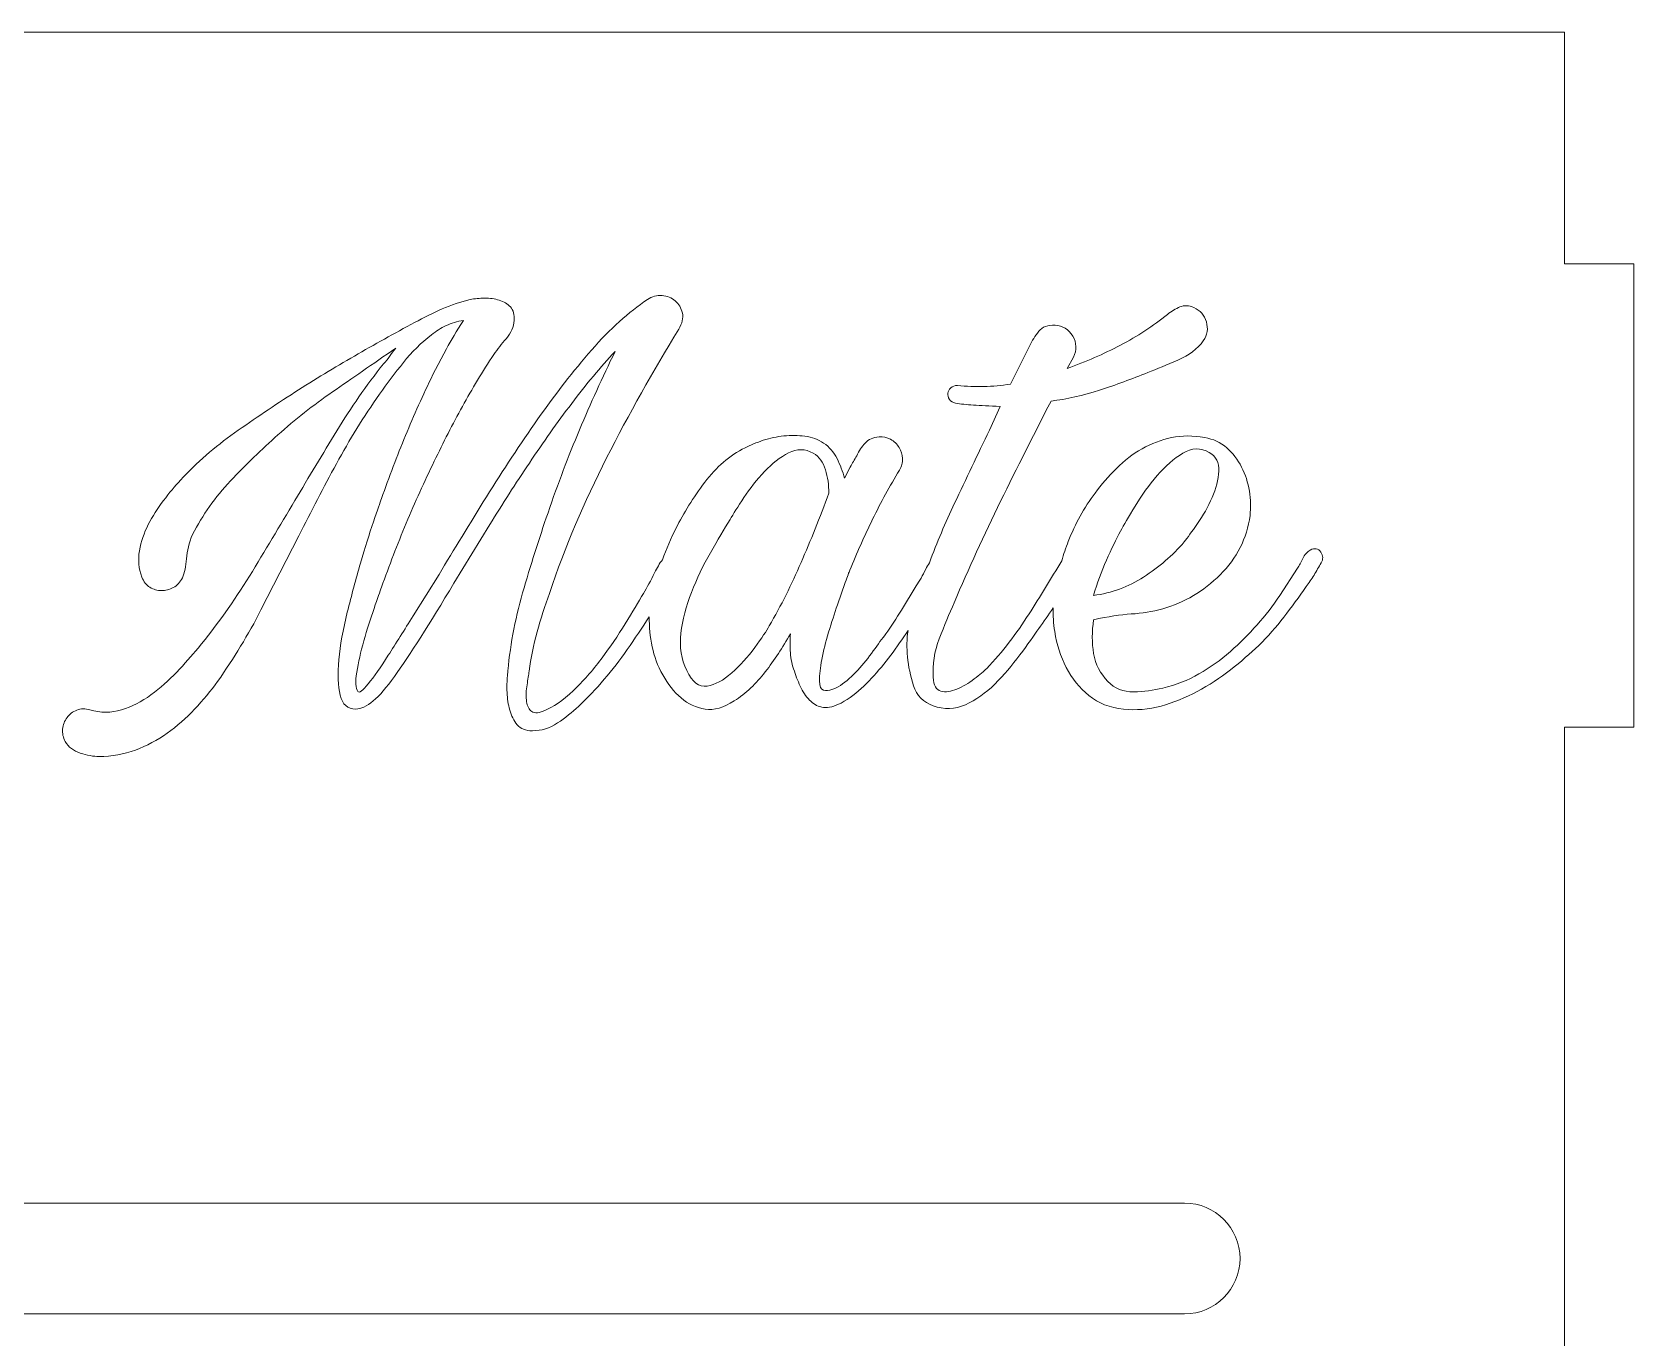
# Model space of a CAD drawing. Header units: millimetres. Extents: x -579 to 247, y -187 to 254.
# Drawn here: x 173.1 to 242.2, y 104.3 to 160.6 of the extents above; entities that cross this region are included whole.
import ezdxf

# ---------------------------------------------------------------- set-up
doc = ezdxf.new("R2010")
doc.units = ezdxf.units.MM
doc.header["$MEASUREMENT"] = 0
doc.layers.add('Camada 1', color=7, linetype='Continuous')

msp = doc.modelspace()

# ---------------------------------------------------------------- linework, layer by layer
at = {"layer": 'Camada 1', "color": 250, "lineweight": 20}
for points, knots in [([(239.2236, 160.6127), (239.2236, 160.6127), (115.2236, 160.6127), (115.2236, 160.6127), (115.2236, 160.6127), (115.2236, 160.6127), (115.2236, 150.6127), (115.2236, 150.6127), (115.2236, 150.6127), (115.2236, 150.6127), (112.2236, 150.6127), (112.2236, 150.6127), (112.2236, 150.6127), (112.2236, 150.6127), (112.2236, 130.6127), (112.2236, 130.6127), (112.2236, 130.6127), (112.2236, 130.6127), (115.2236, 130.6127), (115.2236, 130.6127), (115.2236, 130.6127), (115.2236, 130.6127), (115.2236, 87.2794), (115.2236, 87.2794), (115.2236, 87.2794), (115.2236, 87.2794), (112.2236, 87.2794), (112.2236, 87.2794), (112.2236, 87.2794), (112.2236, 87.2794), (112.2236, 67.2794), (112.2236, 67.2794), (112.2236, 67.2794), (112.2236, 67.2794), (115.2236, 67.2794), (115.2236, 67.2794), (115.2236, 67.2794), (115.2236, 67.2794), (115.2236, 23.946), (115.2236, 23.946), (115.2236, 23.946), (115.2236, 23.946), (112.2236, 23.946), (112.2236, 23.946), (112.2236, 23.946), (112.2236, 23.946), (112.2236, 3.946), (112.2236, 3.946), (112.2236, 3.946), (112.2236, 3.946), (115.2236, 3.946), (115.2236, 3.946), (115.2236, 3.946), (115.2236, 3.946), (115.2236, -39.3873), (115.2236, -39.3873), (115.2236, -39.3873), (115.2236, -39.3873), (112.2236, -39.3873), (112.2236, -39.3873), (112.2236, -39.3873), (112.2236, -39.3873), (112.2236, -59.3873), (112.2236, -59.3873), (112.2236, -59.3873), (112.2236, -59.3873), (115.2236, -59.3873), (115.2236, -59.3873), (115.2236, -59.3873), (115.2236, -59.3873), (115.2236, -69.3873), (115.2236, -69.3873), (115.2236, -69.3873), (115.2236, -69.3873), (239.2236, -69.3873), (239.2236, -69.3873), (239.2236, -69.3873), (239.2236, -69.3873), (239.2236, -59.3873), (239.2236, -59.3873), (239.2236, -59.3873), (239.2236, -59.3873), (242.2236, -59.3873), (242.2236, -59.3873), (242.2236, -59.3873), (242.2236, -59.3873), (242.2236, -39.3873), (242.2236, -39.3873), (242.2236, -39.3873), (242.2236, -39.3873), (239.2236, -39.3873), (239.2236, -39.3873), (239.2236, -39.3873), (239.2236, -39.3873), (239.2236, 3.946), (239.2236, 3.946), (239.2236, 3.946), (239.2236, 3.946), (242.2236, 3.946), (242.2236, 3.946), (242.2236, 3.946), (242.2236, 3.946), (242.2236, 23.946), (242.2236, 23.946), (242.2236, 23.946), (242.2236, 23.946), (239.2236, 23.946), (239.2236, 23.946), (239.2236, 23.946), (239.2236, 23.946), (239.2236, 67.2794), (239.2236, 67.2794), (239.2236, 67.2794), (239.2236, 67.2794), (242.2236, 67.2794), (242.2236, 67.2794), (242.2236, 67.2794), (242.2236, 67.2794), (242.2236, 87.2794), (242.2236, 87.2794), (242.2236, 87.2794), (242.2236, 87.2794), (239.2236, 87.2794), (239.2236, 87.2794), (239.2236, 87.2794), (239.2236, 87.2794), (239.2236, 130.6127), (239.2236, 130.6127), (239.2236, 130.6127), (239.2236, 130.6127), (242.2236, 130.6127), (242.2236, 130.6127), (242.2236, 130.6127), (242.2236, 130.6127), (242.2236, 150.6127), (242.2236, 150.6127), (242.2236, 150.6127), (242.2236, 150.6127), (239.2236, 150.6127), (239.2236, 150.6127), (239.2236, 150.6127), (239.2236, 150.6127), (239.2236, 160.6127), (239.2236, 160.6127)], [0, 0, 0, 0, 0.027027, 0.027027, 0.027027, 0.027027, 0.0540541, 0.0540541, 0.0540541, 0.0540541, 0.0810811, 0.0810811, 0.0810811, 0.0810811, 0.1081081, 0.1081081, 0.1081081, 0.1081081, 0.1351351, 0.1351351, 0.1351351, 0.1351351, 0.1621622, 0.1621622, 0.1621622, 0.1621622, 0.1891892, 0.1891892, 0.1891892, 0.1891892, 0.2162162, 0.2162162, 0.2162162, 0.2162162, 0.2432432, 0.2432432, 0.2432432, 0.2432432, 0.2702703, 0.2702703, 0.2702703, 0.2702703, 0.2972973, 0.2972973, 0.2972973, 0.2972973, 0.3243243, 0.3243243, 0.3243243, 0.3243243, 0.3513514, 0.3513514, 0.3513514, 0.3513514, 0.3783784, 0.3783784, 0.3783784, 0.3783784, 0.4054054, 0.4054054, 0.4054054, 0.4054054, 0.4324324, 0.4324324, 0.4324324, 0.4324324, 0.4594595, 0.4594595, 0.4594595, 0.4594595, 0.4864865, 0.4864865, 0.4864865, 0.4864865, 0.5135135, 0.5135135, 0.5135135, 0.5135135, 0.5405405, 0.5405405, 0.5405405, 0.5405405, 0.5675676, 0.5675676, 0.5675676, 0.5675676, 0.5945946, 0.5945946, 0.5945946, 0.5945946, 0.6216216, 0.6216216, 0.6216216, 0.6216216, 0.6486486, 0.6486486, 0.6486486, 0.6486486, 0.6756757, 0.6756757, 0.6756757, 0.6756757, 0.7027027, 0.7027027, 0.7027027, 0.7027027, 0.7297297, 0.7297297, 0.7297297, 0.7297297, 0.7567568, 0.7567568, 0.7567568, 0.7567568, 0.7837838, 0.7837838, 0.7837838, 0.7837838, 0.8108108, 0.8108108, 0.8108108, 0.8108108, 0.8378378, 0.8378378, 0.8378378, 0.8378378, 0.8648649, 0.8648649, 0.8648649, 0.8648649, 0.8918919, 0.8918919, 0.8918919, 0.8918919, 0.9189189, 0.9189189, 0.9189189, 0.9189189, 0.9459459, 0.9459459, 0.9459459, 0.9459459, 1, 1, 1, 1]), ([(131.6154, 110.0828), (131.6154, 110.0828), (222.8318, 110.0828), (222.8318, 110.0828), (222.8318, 110.0828), (224.1474, 110.0828), (225.2237, 109.0067), (225.2237, 107.6906), (225.2237, 107.6906), (225.2237, 106.3748), (224.1474, 105.2988), (222.8318, 105.2988), (222.8318, 105.2988), (222.8318, 105.2988), (131.6154, 105.2988), (131.6154, 105.2988), (131.6154, 105.2988), (130.2998, 105.2988), (129.2235, 106.3748), (129.2235, 107.6909), (129.2235, 107.6909), (129.2235, 109.0067), (130.2998, 110.0828), (131.6154, 110.0828)], [0, 0, 0, 0, 0.1428571, 0.1428571, 0.1428571, 0.1428571, 0.2857143, 0.2857143, 0.2857143, 0.2857143, 0.4285714, 0.4285714, 0.4285714, 0.4285714, 0.5714286, 0.5714286, 0.5714286, 0.5714286, 0.7142857, 0.7142857, 0.7142857, 0.7142857, 1, 1, 1, 1])]:
    msp.add_open_spline(points, degree=3, knots=knots, dxfattribs=at)
at = {"layer": 'Camada 1', "color": 240, "lineweight": 20}
for points, knots in [([(213.3714, 131.5871), (212.9137, 131.3826), (212.4512, 131.368), (211.9838, 131.5433), (211.9838, 131.5433), (211.5553, 131.6991), (211.2729, 131.9863), (211.1365, 132.4051), (211.1365, 132.4051), (211.0002, 132.8238), (210.9126, 133.2377), (210.8736, 133.6467), (210.8736, 133.6467), (210.8355, 134.0407), (210.843, 134.4223), (210.8961, 134.7914), (210.8961, 134.7914), (210.8961, 134.7914), (210.6253, 134.3917), (210.6253, 134.3917), (210.6253, 134.3917), (210.3818, 134.0313), (210.1238, 133.6808), (209.8511, 133.3399), (209.8511, 133.3399), (209.5784, 132.9991), (209.2912, 132.6826), (208.9893, 132.3905), (208.9893, 132.3905), (208.6874, 132.0983), (208.3612, 131.8549), (208.0106, 131.6601), (208.0106, 131.6601), (207.7185, 131.5043), (207.4653, 131.441), (207.251, 131.4702), (207.251, 131.4702), (207.0368, 131.4994), (206.8518, 131.5871), (206.696, 131.7331), (206.696, 131.7331), (206.5401, 131.8792), (206.4038, 132.0691), (206.287, 132.3028), (206.287, 132.3028), (206.1701, 132.5365), (206.0727, 132.78), (205.9948, 133.0332), (205.9948, 133.0332), (205.8974, 133.2864), (205.839, 133.5493), (205.8195, 133.822), (205.8195, 133.822), (205.8, 134.0946), (205.8, 134.3673), (205.8195, 134.64), (205.8195, 134.64), (205.4884, 134.0557), (205.1281, 133.5104), (204.7386, 133.004), (204.7386, 133.004), (204.3491, 132.4976), (203.9011, 132.0789), (203.3947, 131.7478), (203.3947, 131.7478), (202.9468, 131.4556), (202.528, 131.3388), (202.1385, 131.3972), (202.1385, 131.3972), (201.749, 131.4556), (201.4033, 131.6163), (201.1014, 131.8792), (201.1014, 131.8792), (200.7995, 132.1422), (200.5366, 132.4732), (200.3126, 132.8725), (200.3126, 132.8725), (200.0886, 133.2718), (199.9377, 133.6759), (199.8598, 134.0849), (199.8598, 134.0849), (199.7639, 134.5165), (199.7211, 134.9481), (199.7315, 135.3798), (199.7315, 135.3798), (199.4219, 134.9065), (199.1044, 134.436), (198.7789, 133.9681), (198.7789, 133.9681), (198.1557, 133.0721), (197.4545, 132.2541), (196.6755, 131.514), (196.6755, 131.514), (196.4028, 131.2609), (196.1009, 131.0223), (195.7698, 130.7983), (195.7698, 130.7983), (195.4387, 130.5743), (195.0784, 130.4623), (194.6889, 130.4623), (194.6889, 130.4623), (194.3967, 130.4623), (194.1776, 130.55), (194.0316, 130.7253), (194.0316, 130.7253), (193.8855, 130.9005), (193.7784, 131.1099), (193.7102, 131.3534), (193.7102, 131.3534), (193.642, 131.5968), (193.6031, 131.85), (193.5933, 132.1129), (193.5933, 132.1129), (193.5836, 132.3759), (193.5885, 132.6145), (193.6079, 132.8287), (193.6079, 132.8287), (193.7053, 134.0362), (193.9244, 135.2291), (194.2653, 136.4075), (194.2653, 136.4075), (194.6061, 137.5858), (194.9713, 138.7397), (195.3608, 139.8694), (195.3608, 139.8694), (195.7893, 141.1158), (196.2421, 142.3088), (196.7193, 143.4481), (196.7193, 143.4481), (197.1964, 144.5875), (197.7077, 145.7122), (198.253, 146.8224), (198.253, 146.8224), (197.6298, 146.1602), (197.0066, 145.4152), (196.3833, 144.5875), (196.3833, 144.5875), (195.7601, 143.7597), (195.1514, 142.9028), (194.5574, 142.0166), (194.5574, 142.0166), (193.9634, 141.1304), (193.3937, 140.2443), (192.8484, 139.3581), (192.8484, 139.3581), (192.8484, 139.3581), (191.3, 136.8311), (191.3, 136.8311), (191.3, 136.8311), (190.2483, 135.0782), (189.3913, 133.7343), (188.7291, 132.7995), (188.7291, 132.7995), (188.0669, 131.8646), (187.5119, 131.3972), (187.0639, 131.3972), (187.0639, 131.3972), (186.7133, 131.3972), (186.4894, 131.5968), (186.392, 131.9961), (186.392, 131.9961), (186.2946, 132.3953), (186.2751, 132.9066), (186.3336, 133.5298), (186.3336, 133.5298), (186.392, 134.1531), (186.5137, 134.8347), (186.6987, 135.5748), (186.6987, 135.5748), (186.8838, 136.3149), (187.0737, 137.021), (187.2684, 137.6929), (187.2684, 137.6929), (187.4632, 138.3648), (187.6482, 138.9588), (187.8235, 139.475), (187.8235, 139.475), (187.9988, 139.9911), (188.1156, 140.3271), (188.1741, 140.4829), (188.1741, 140.4829), (188.5052, 141.4177), (188.8509, 142.3234), (189.2112, 143.1998), (189.2112, 143.1998), (189.5715, 144.0762), (189.9659, 144.9527), (190.3944, 145.8291), (190.3944, 145.8291), (190.3944, 145.8291), (190.9786, 146.9392), (190.9786, 146.9392), (190.9786, 146.9392), (191.1734, 147.3093), (191.4169, 147.7183), (191.709, 148.1662), (191.709, 148.1662), (191.4363, 148.1273), (191.188, 148.0543), (190.964, 147.9471), (190.964, 147.9471), (190.7401, 147.84), (190.5307, 147.7086), (190.3359, 147.5527), (190.3359, 147.5527), (189.888, 147.2022), (189.4838, 146.8029), (189.1235, 146.355), (189.1235, 146.355), (188.7632, 145.907), (188.4175, 145.4493), (188.0864, 144.9819), (188.0864, 144.9819), (187.4048, 144.0081), (186.7864, 143.0099), (186.2313, 141.9874), (186.2313, 141.9874), (185.6762, 140.9649), (185.1358, 139.9278), (184.6099, 138.8761), (184.6099, 138.8761), (184.6099, 138.8761), (182.9739, 135.6771), (182.9739, 135.6771), (182.9739, 135.6771), (182.4286, 134.6156), (181.8053, 133.5883), (181.1042, 132.595), (181.1042, 132.595), (180.812, 132.186), (180.4809, 131.7867), (180.1109, 131.3972), (180.1109, 131.3972), (179.7408, 131.0077), (179.3464, 130.662), (178.9277, 130.3601), (178.9277, 130.3601), (178.509, 130.0582), (178.0513, 129.8147), (177.5546, 129.6297), (177.5546, 129.6297), (177.058, 129.4447), (176.537, 129.3522), (175.9917, 129.3522), (175.9917, 129.3522), (175.7385, 129.3522), (175.4658, 129.4009), (175.1737, 129.4982), (175.1737, 129.4982), (174.8815, 129.5956), (174.6673, 129.7612), (174.5309, 129.9949), (174.5309, 129.9949), (174.4336, 130.1702), (174.3946, 130.3503), (174.4141, 130.5354), (174.4141, 130.5354), (174.4336, 130.7204), (174.4969, 130.8859), (174.604, 131.032), (174.604, 131.032), (174.7111, 131.1781), (174.8523, 131.2852), (175.0276, 131.3534), (175.0276, 131.3534), (175.2029, 131.4215), (175.3879, 131.4264), (175.5827, 131.368), (175.5827, 131.368), (176.0501, 131.2316), (176.5078, 131.2316), (176.9557, 131.368), (176.9557, 131.368), (177.4037, 131.5043), (177.8273, 131.7185), (178.2266, 132.0107), (178.2266, 132.0107), (178.6258, 132.3028), (178.9959, 132.6291), (179.3367, 132.9894), (179.3367, 132.9894), (179.6775, 133.3497), (179.9843, 133.6954), (180.257, 134.0265), (180.257, 134.0265), (181.075, 135.0198), (181.8151, 136.0569), (182.4773, 137.1378), (182.4773, 137.1378), (183.1395, 138.2187), (183.7919, 139.3045), (184.4346, 140.3952), (184.4346, 140.3952), (185.0384, 141.408), (185.6422, 142.411), (186.2459, 143.4043), (186.2459, 143.4043), (186.8497, 144.3976), (187.5216, 145.3617), (188.2617, 146.2965), (188.2617, 146.2965), (188.3591, 146.3939), (188.4467, 146.501), (188.5246, 146.6179), (188.5246, 146.6179), (188.6025, 146.7347), (188.6902, 146.8516), (188.7876, 146.9685), (188.7876, 146.9685), (187.7943, 146.2868), (186.8838, 145.6587), (186.056, 145.0841), (186.056, 145.0841), (185.2283, 144.5096), (184.4444, 143.8912), (183.7043, 143.229), (183.7043, 143.229), (183.0031, 142.6058), (182.3214, 141.9436), (181.6593, 141.2424), (181.6593, 141.2424), (180.9971, 140.5413), (180.4517, 139.772), (180.0233, 138.9345), (180.0233, 138.9345), (179.8674, 138.5644), (179.7798, 138.2139), (179.7603, 137.8828), (179.7603, 137.8828), (179.7408, 137.5517), (179.6824, 137.279), (179.585, 137.0648), (179.585, 137.0648), (179.4877, 136.87), (179.3562, 136.7288), (179.1906, 136.6412), (179.1906, 136.6412), (179.0251, 136.5535), (178.8547, 136.5097), (178.6794, 136.5097), (178.6794, 136.5097), (178.5041, 136.5097), (178.3386, 136.5584), (178.1827, 136.6558), (178.1827, 136.6558), (178.0269, 136.7532), (177.9101, 136.8992), (177.8322, 137.094), (177.8322, 137.094), (177.6958, 137.464), (177.6618, 137.8438), (177.7299, 138.2334), (177.7299, 138.2334), (177.7981, 138.6229), (177.9247, 138.9978), (178.1097, 139.3581), (178.1097, 139.3581), (178.2947, 139.7184), (178.5138, 140.0641), (178.767, 140.3952), (178.767, 140.3952), (179.0202, 140.7263), (179.2637, 141.0185), (179.4974, 141.2717), (179.4974, 141.2717), (180.1985, 142.0312), (180.9776, 142.7129), (181.8345, 143.3167), (181.8345, 143.3167), (182.6915, 143.9204), (183.5582, 144.5047), (184.4346, 145.0695), (184.4346, 145.0695), (185.2916, 145.6149), (186.1485, 146.1358), (187.0055, 146.6325), (187.0055, 146.6325), (187.8624, 147.1291), (188.7291, 147.6112), (189.6056, 148.0786), (189.6056, 148.0786), (189.9951, 148.2928), (190.3895, 148.4876), (190.7888, 148.6629), (190.7888, 148.6629), (191.188, 148.8382), (191.5922, 148.9745), (192.0012, 149.0719), (192.0012, 149.0719), (192.1959, 149.1108), (192.4053, 149.1303), (192.6293, 149.1303), (192.6293, 149.1303), (192.8532, 149.1303), (193.0626, 149.1011), (193.2574, 149.0427), (193.2574, 149.0427), (193.4521, 148.9843), (193.6128, 148.8869), (193.7394, 148.7505), (193.7394, 148.7505), (193.866, 148.6142), (193.9196, 148.4194), (193.9001, 148.1662), (193.9001, 148.1662), (193.8806, 147.8936), (193.7686, 147.6355), (193.5641, 147.3921), (193.5641, 147.3921), (193.3596, 147.1486), (193.1795, 146.9198), (193.0237, 146.7055), (193.0237, 146.7055), (192.5368, 145.9654), (192.0839, 145.2156), (191.6652, 144.456), (191.6652, 144.456), (191.2464, 143.6964), (190.8423, 142.9077), (190.4528, 142.0897), (190.4528, 142.0897), (190.0243, 141.2132), (189.6202, 140.3222), (189.2404, 139.4165), (189.2404, 139.4165), (188.8606, 138.5109), (188.5052, 137.5906), (188.1741, 136.6558), (188.1741, 136.6558), (188.1156, 136.4805), (188.0085, 136.1737), (187.8527, 135.7355), (187.8527, 135.7355), (187.6969, 135.2973), (187.5508, 134.8347), (187.4145, 134.3478), (187.4145, 134.3478), (187.2782, 133.8609), (187.1759, 133.4081), (187.1077, 132.9894), (187.1077, 132.9894), (187.0396, 132.5706), (187.0542, 132.2931), (187.1516, 132.1568), (187.1516, 132.1568), (187.21, 132.0789), (187.3609, 132.1908), (187.6044, 132.4927), (187.6044, 132.4927), (187.8478, 132.7946), (188.1351, 133.2036), (188.4662, 133.7197), (188.4662, 133.7197), (188.7973, 134.2358), (189.1576, 134.8055), (189.5471, 135.4288), (189.5471, 135.4288), (189.5471, 135.4288), (190.6573, 137.2108), (190.6573, 137.2108), (190.6573, 137.2108), (191.3, 138.282), (191.9817, 139.3971), (192.7023, 140.5559), (192.7023, 140.5559), (193.4229, 141.7147), (194.163, 142.8346), (194.9226, 143.9156), (194.9226, 143.9156), (195.6822, 144.9965), (196.4563, 145.9898), (197.2451, 146.8954), (197.2451, 146.8954), (198.0339, 147.8011), (198.8373, 148.5266), (199.6553, 149.0719), (199.6553, 149.0719), (199.8501, 149.2082), (200.0595, 149.2667), (200.2834, 149.2472), (200.2834, 149.2472), (200.5074, 149.2277), (200.6973, 149.1498), (200.8531, 149.0135), (200.8531, 149.0135), (201.0089, 148.8771), (201.1112, 148.7018), (201.1599, 148.4876), (201.1599, 148.4876), (201.2086, 148.2734), (201.155, 148.0397), (200.9992, 147.7865), (200.9992, 147.7865), (199.889, 145.9752), (198.8519, 144.1249), (197.8879, 142.2357), (197.8879, 142.2357), (196.9238, 140.3465), (196.1009, 138.3989), (195.4192, 136.3928), (195.4192, 136.3928), (195.2245, 135.8475), (195.0492, 135.2924), (194.8934, 134.7276), (194.8934, 134.7276), (194.7376, 134.1628), (194.6207, 133.598), (194.5428, 133.0332), (194.5428, 133.0332), (194.5233, 132.8774), (194.4941, 132.6826), (194.4552, 132.4489), (194.4552, 132.4489), (194.4162, 132.2152), (194.4065, 131.9961), (194.4259, 131.7916), (194.4259, 131.7916), (194.4454, 131.5871), (194.5087, 131.4313), (194.6158, 131.3241), (194.6158, 131.3241), (194.723, 131.217), (194.9031, 131.2122), (195.1563, 131.3095), (195.1563, 131.3095), (195.5848, 131.4848), (196.0133, 131.777), (196.4417, 132.186), (196.4417, 132.186), (196.8702, 132.595), (197.2744, 133.0527), (197.6541, 133.559), (197.6541, 133.559), (198.0339, 134.0654), (198.3796, 134.5718), (198.6913, 135.0782), (198.6913, 135.0782), (199.0029, 135.5846), (199.2658, 136.0228), (199.48, 136.3928), (199.48, 136.3928), (199.6358, 136.646), (199.7965, 136.9431), (199.9621, 137.2839), (199.9621, 137.2839), (200.0643, 137.4944), (200.1759, 137.6808), (200.2967, 137.843), (200.2967, 137.843), (200.469, 138.3098), (200.6642, 138.7612), (200.8823, 139.1974), (200.8823, 139.1974), (201.2134, 139.8596), (201.6273, 140.5218), (202.1239, 141.184), (202.1239, 141.184), (202.6205, 141.8462), (203.2, 142.3428), (203.8622, 142.6739), (203.8622, 142.6739), (204.0959, 142.7908), (204.3588, 142.8979), (204.6509, 142.9953), (204.6509, 142.9953), (204.9431, 143.0927), (205.2401, 143.156), (205.542, 143.1852), (205.542, 143.1852), (205.8439, 143.2144), (206.1457, 143.2095), (206.4476, 143.1706), (206.4476, 143.1706), (206.7495, 143.1316), (207.0173, 143.0343), (207.251, 142.8784), (207.251, 142.8784), (207.5042, 142.7032), (207.699, 142.4792), (207.8353, 142.2065), (207.8353, 142.2065), (207.9716, 141.9338), (208.0788, 141.6514), (208.1567, 141.3593), (208.1567, 141.3593), (208.1567, 141.3593), (208.405, 141.8413), (208.405, 141.8413), (208.405, 141.8413), (208.4926, 142.0069), (208.5852, 142.1676), (208.6825, 142.3234), (208.6825, 142.3234), (208.7799, 142.5376), (208.9016, 142.7226), (209.0477, 142.8784), (209.0477, 142.8784), (209.1938, 143.0343), (209.3934, 143.1219), (209.6466, 143.1414), (209.6466, 143.1414), (209.8219, 143.1608), (209.9874, 143.1268), (210.1433, 143.0391), (210.1433, 143.0391), (210.2991, 142.9515), (210.4208, 142.8346), (210.5084, 142.6885), (210.5084, 142.6885), (210.5961, 142.5425), (210.6448, 142.3818), (210.6545, 142.2065), (210.6545, 142.2065), (210.6642, 142.0312), (210.6204, 141.8657), (210.523, 141.7099), (210.523, 141.7099), (210.114, 141.0282), (209.7294, 140.3222), (209.3691, 139.5918), (209.3691, 139.5918), (209.0088, 138.8615), (208.6825, 138.1262), (208.3904, 137.3861), (208.3904, 137.3861), (208.3514, 137.3082), (208.2833, 137.1329), (208.1859, 136.8603), (208.1859, 136.8603), (208.1859, 136.8603), (207.8499, 135.8962), (207.8499, 135.8962), (207.8499, 135.8962), (207.7233, 135.5262), (207.5967, 135.1318), (207.4701, 134.713), (207.4701, 134.713), (207.3435, 134.2943), (207.2462, 133.9048), (207.178, 133.5444), (207.178, 133.5444), (207.1098, 133.1841), (207.0757, 132.8774), (207.0757, 132.6242), (207.0757, 132.6242), (207.0757, 132.371), (207.1342, 132.2347), (207.251, 132.2152), (207.251, 132.2152), (207.4847, 132.1762), (207.7282, 132.2444), (207.9814, 132.4197), (207.9814, 132.4197), (208.2346, 132.595), (208.4829, 132.8141), (208.7264, 133.077), (208.7264, 133.077), (208.9698, 133.3399), (209.1938, 133.6175), (209.3983, 133.9096), (209.3983, 133.9096), (209.6028, 134.2018), (209.7829, 134.4452), (209.9388, 134.64), (209.9388, 134.64), (210.1725, 134.9711), (210.3964, 135.3119), (210.6107, 135.6625), (210.6107, 135.6625), (210.6107, 135.6625), (211.2534, 136.7142), (211.2534, 136.7142), (211.2534, 136.7142), (211.3897, 136.9284), (211.5261, 137.167), (211.6624, 137.43), (211.6624, 137.43), (211.7135, 137.5286), (211.7661, 137.6224), (211.8199, 137.7114), (211.8199, 137.7114), (212.1473, 138.5856), (212.5087, 139.4412), (212.904, 140.2784), (212.904, 140.2784), (213.4007, 141.3301), (213.9022, 142.3818), (214.4086, 143.4335), (214.4086, 143.4335), (214.4086, 143.4335), (214.876, 144.456), (214.876, 144.456), (214.876, 144.456), (214.4086, 144.4755), (214.0239, 144.495), (213.722, 144.5144), (213.722, 144.5144), (213.4201, 144.5339), (213.1621, 144.5631), (212.9478, 144.6021), (212.9478, 144.6021), (212.831, 144.6216), (212.7433, 144.6751), (212.6849, 144.7628), (212.6849, 144.7628), (212.6265, 144.8504), (212.6021, 144.9381), (212.6119, 145.0257), (212.6119, 145.0257), (212.6216, 145.1133), (212.6654, 145.1912), (212.7433, 145.2594), (212.7433, 145.2594), (212.8212, 145.3276), (212.9186, 145.3617), (213.0355, 145.3617), (213.0355, 145.3617), (213.425, 145.3227), (213.8048, 145.3081), (214.1748, 145.3178), (214.1748, 145.3178), (214.5449, 145.3276), (214.9247, 145.3617), (215.3142, 145.4201), (215.3142, 145.4201), (215.3142, 145.4201), (216.1322, 147.0561), (216.1322, 147.0561), (216.1322, 147.0561), (216.2491, 147.2898), (216.3854, 147.5041), (216.5412, 147.6988), (216.5412, 147.6988), (216.697, 147.8936), (216.9307, 147.9812), (217.2423, 147.9617), (217.2423, 147.9617), (217.5734, 147.9423), (217.8266, 147.7865), (218.0019, 147.4943), (218.0019, 147.4943), (218.1772, 147.2022), (218.1869, 146.9003), (218.0311, 146.5887), (218.0311, 146.5887), (218.0311, 146.5887), (217.7682, 146.092), (217.7682, 146.092), (217.7682, 146.092), (218.5667, 146.3842), (219.3312, 146.7201), (220.0615, 147.0999), (220.0615, 147.0999), (220.7919, 147.4797), (221.4687, 147.9228), (222.0919, 148.4292), (222.0919, 148.4292), (222.2672, 148.5655), (222.4474, 148.6726), (222.6324, 148.7505), (222.6324, 148.7505), (222.8174, 148.8284), (223.0171, 148.8187), (223.2313, 148.7213), (223.2313, 148.7213), (223.504, 148.6045), (223.6841, 148.4), (223.7718, 148.1078), (223.7718, 148.1078), (223.8594, 147.8157), (223.8156, 147.543), (223.6403, 147.2898), (223.6403, 147.2898), (223.3871, 146.9392), (223.0219, 146.6617), (222.5448, 146.4572), (222.5448, 146.4572), (222.0676, 146.2527), (221.6342, 146.0726), (221.2447, 145.9167), (221.2447, 145.9167), (220.5631, 145.6441), (219.8668, 145.3909), (219.1559, 145.1572), (219.1559, 145.1572), (218.445, 144.9235), (217.7487, 144.7676), (217.0671, 144.6897), (217.0671, 144.6897), (216.327, 143.2485), (215.6015, 141.8072), (214.8906, 140.366), (214.8906, 140.366), (214.1797, 138.9248), (213.5126, 137.464), (212.8894, 135.9838), (212.8894, 135.9838), (212.6752, 135.5164), (212.4609, 135.0003), (212.2467, 134.4355), (212.2467, 134.4355), (212.0324, 133.8707), (211.9448, 133.3156), (211.9838, 132.7703), (211.9838, 132.7703), (212.0032, 132.4197), (212.1152, 132.2201), (212.3197, 132.1714), (212.3197, 132.1714), (212.5242, 132.1227), (212.7531, 132.1519), (213.0063, 132.259), (213.0063, 132.259), (213.2595, 132.3661), (213.5078, 132.5122), (213.7512, 132.6972), (213.7512, 132.6972), (213.9947, 132.8822), (214.1748, 133.0332), (214.2917, 133.15), (214.2917, 133.15), (214.9734, 133.8707), (215.582, 134.6546), (216.1176, 135.5018), (216.1176, 135.5018), (216.5992, 136.2636), (217.069, 137.0293), (217.527, 137.7991), (217.527, 137.7991), (217.6089, 138.0759), (217.7039, 138.3521), (217.812, 138.6277), (217.812, 138.6277), (218.1139, 139.3971), (218.4986, 140.0933), (218.966, 140.7166), (218.966, 140.7166), (219.2387, 141.0866), (219.5454, 141.4421), (219.8863, 141.7829), (219.8863, 141.7829), (220.2271, 142.1237), (220.5971, 142.4061), (220.9964, 142.6301), (220.9964, 142.6301), (221.3957, 142.8541), (221.8193, 143.0148), (222.2672, 143.1122), (222.2672, 143.1122), (222.7152, 143.2095), (223.1924, 143.2095), (223.6987, 143.1122), (223.6987, 143.1122), (224.0688, 143.0537), (224.3853, 142.9077), (224.6482, 142.6739), (224.6482, 142.6739), (224.9111, 142.4402), (225.1254, 142.1627), (225.2909, 141.8413), (225.2909, 141.8413), (225.4565, 141.52), (225.5685, 141.1743), (225.6269, 140.8042), (225.6269, 140.8042), (225.6853, 140.4342), (225.6951, 140.0836), (225.6561, 139.7525), (225.6561, 139.7525), (225.5198, 138.7592), (225.0913, 137.9071), (224.3707, 137.1962), (224.3707, 137.1962), (223.65, 136.4854), (222.8223, 135.9936), (221.8874, 135.7209), (221.8874, 135.7209), (221.4395, 135.6041), (220.9867, 135.531), (220.529, 135.5018), (220.529, 135.5018), (220.0713, 135.4726), (219.5308, 135.3898), (218.9076, 135.2535), (218.9076, 135.2535), (218.8297, 134.7471), (218.8297, 134.2602), (218.9076, 133.7928), (218.9076, 133.7928), (218.9855, 133.3253), (219.19, 132.9261), (219.5211, 132.595), (219.5211, 132.595), (219.8132, 132.2834), (220.1833, 132.1324), (220.6312, 132.1422), (220.6312, 132.1422), (221.0792, 132.1519), (221.4979, 132.2054), (221.8874, 132.3028), (221.8874, 132.3028), (222.4523, 132.4392), (222.9732, 132.6437), (223.4504, 132.9163), (223.4504, 132.9163), (223.9276, 133.189), (224.3804, 133.5104), (224.8089, 133.8804), (224.8089, 133.8804), (225.2179, 134.2505), (225.6025, 134.6351), (225.9629, 135.0344), (225.9629, 135.0344), (226.3232, 135.4336), (226.6494, 135.8572), (226.9415, 136.3052), (226.9415, 136.3052), (226.9415, 136.3052), (227.7011, 137.4738), (227.7011, 137.4738), (227.7011, 137.4738), (227.779, 137.5906), (227.8569, 137.7318), (227.9348, 137.8974), (227.9348, 137.8974), (228.0127, 138.0629), (228.1199, 138.1847), (228.2562, 138.2626), (228.2562, 138.2626), (228.4509, 138.3599), (228.6019, 138.3307), (228.709, 138.1749), (228.709, 138.1749), (228.8161, 138.0191), (228.821, 137.8633), (228.7236, 137.7075), (228.7236, 137.7075), (228.6262, 137.5322), (228.524, 137.3569), (228.4169, 137.1816), (228.4169, 137.1816), (228.3097, 137.0063), (228.1978, 136.8408), (228.0809, 136.685), (228.0809, 136.685), (227.7693, 136.237), (227.4479, 135.7988), (227.1168, 135.3703), (227.1168, 135.3703), (226.7857, 134.9419), (226.4254, 134.5329), (226.0359, 134.1433), (226.0359, 134.1433), (225.6658, 133.7928), (225.2568, 133.4422), (224.8089, 133.0916), (224.8089, 133.0916), (224.3609, 132.741), (223.8838, 132.4294), (223.3774, 132.1568), (223.3774, 132.1568), (222.871, 131.8841), (222.35, 131.6747), (221.8144, 131.5286), (221.8144, 131.5286), (221.2788, 131.3826), (220.7383, 131.3388), (220.193, 131.3972), (220.193, 131.3972), (219.6087, 131.4556), (219.1121, 131.6504), (218.7031, 131.9815), (218.7031, 131.9815), (218.2941, 132.3126), (217.9678, 132.7167), (217.7244, 133.1939), (217.7244, 133.1939), (217.4809, 133.671), (217.3154, 134.1872), (217.2277, 134.7422), (217.2277, 134.7422), (217.1716, 135.0975), (217.1494, 135.4386), (217.1612, 135.766), (217.1612, 135.766), (216.9586, 135.4618), (216.7519, 135.1643), (216.5412, 134.8737), (216.5412, 134.8737), (216.327, 134.5621), (216.0543, 134.1823), (215.7232, 133.7343), (215.7232, 133.7343), (215.3921, 133.2864), (215.0318, 132.8676), (214.6423, 132.4781), (214.6423, 132.4781), (214.2527, 132.0886), (213.8291, 131.7916), (213.3714, 131.5871)], [0, 0, 0, 0, 0.0039841, 0.0039841, 0.0039841, 0.0039841, 0.0079681, 0.0079681, 0.0079681, 0.0079681, 0.0119522, 0.0119522, 0.0119522, 0.0119522, 0.0159363, 0.0159363, 0.0159363, 0.0159363, 0.0199203, 0.0199203, 0.0199203, 0.0199203, 0.0239044, 0.0239044, 0.0239044, 0.0239044, 0.0278884, 0.0278884, 0.0278884, 0.0278884, 0.0318725, 0.0318725, 0.0318725, 0.0318725, 0.0358566, 0.0358566, 0.0358566, 0.0358566, 0.0398406, 0.0398406, 0.0398406, 0.0398406, 0.0438247, 0.0438247, 0.0438247, 0.0438247, 0.0478088, 0.0478088, 0.0478088, 0.0478088, 0.0517928, 0.0517928, 0.0517928, 0.0517928, 0.0557769, 0.0557769, 0.0557769, 0.0557769, 0.059761, 0.059761, 0.059761, 0.059761, 0.063745, 0.063745, 0.063745, 0.063745, 0.0677291, 0.0677291, 0.0677291, 0.0677291, 0.0717131, 0.0717131, 0.0717131, 0.0717131, 0.0756972, 0.0756972, 0.0756972, 0.0756972, 0.0796813, 0.0796813, 0.0796813, 0.0796813, 0.0836653, 0.0836653, 0.0836653, 0.0836653, 0.0876494, 0.0876494, 0.0876494, 0.0876494, 0.0916335, 0.0916335, 0.0916335, 0.0916335, 0.0956175, 0.0956175, 0.0956175, 0.0956175, 0.0996016, 0.0996016, 0.0996016, 0.0996016, 0.1035857, 0.1035857, 0.1035857, 0.1035857, 0.1075697, 0.1075697, 0.1075697, 0.1075697, 0.1115538, 0.1115538, 0.1115538, 0.1115538, 0.1155378, 0.1155378, 0.1155378, 0.1155378, 0.1195219, 0.1195219, 0.1195219, 0.1195219, 0.123506, 0.123506, 0.123506, 0.123506, 0.12749, 0.12749, 0.12749, 0.12749, 0.1314741, 0.1314741, 0.1314741, 0.1314741, 0.1354582, 0.1354582, 0.1354582, 0.1354582, 0.1394422, 0.1394422, 0.1394422, 0.1394422, 0.1434263, 0.1434263, 0.1434263, 0.1434263, 0.1474104, 0.1474104, 0.1474104, 0.1474104, 0.1513944, 0.1513944, 0.1513944, 0.1513944, 0.1553785, 0.1553785, 0.1553785, 0.1553785, 0.1593625, 0.1593625, 0.1593625, 0.1593625, 0.1633466, 0.1633466, 0.1633466, 0.1633466, 0.1673307, 0.1673307, 0.1673307, 0.1673307, 0.1713147, 0.1713147, 0.1713147, 0.1713147, 0.1752988, 0.1752988, 0.1752988, 0.1752988, 0.1792829, 0.1792829, 0.1792829, 0.1792829, 0.1832669, 0.1832669, 0.1832669, 0.1832669, 0.187251, 0.187251, 0.187251, 0.187251, 0.1912351, 0.1912351, 0.1912351, 0.1912351, 0.1952191, 0.1952191, 0.1952191, 0.1952191, 0.1992032, 0.1992032, 0.1992032, 0.1992032, 0.2031873, 0.2031873, 0.2031873, 0.2031873, 0.2071713, 0.2071713, 0.2071713, 0.2071713, 0.2111554, 0.2111554, 0.2111554, 0.2111554, 0.2151394, 0.2151394, 0.2151394, 0.2151394, 0.2191235, 0.2191235, 0.2191235, 0.2191235, 0.2231076, 0.2231076, 0.2231076, 0.2231076, 0.2270916, 0.2270916, 0.2270916, 0.2270916, 0.2310757, 0.2310757, 0.2310757, 0.2310757, 0.2350598, 0.2350598, 0.2350598, 0.2350598, 0.2390438, 0.2390438, 0.2390438, 0.2390438, 0.2430279, 0.2430279, 0.2430279, 0.2430279, 0.247012, 0.247012, 0.247012, 0.247012, 0.250996, 0.250996, 0.250996, 0.250996, 0.2549801, 0.2549801, 0.2549801, 0.2549801, 0.2589641, 0.2589641, 0.2589641, 0.2589641, 0.2629482, 0.2629482, 0.2629482, 0.2629482, 0.2669323, 0.2669323, 0.2669323, 0.2669323, 0.2709163, 0.2709163, 0.2709163, 0.2709163, 0.2749004, 0.2749004, 0.2749004, 0.2749004, 0.2788845, 0.2788845, 0.2788845, 0.2788845, 0.2828685, 0.2828685, 0.2828685, 0.2828685, 0.2868526, 0.2868526, 0.2868526, 0.2868526, 0.2908367, 0.2908367, 0.2908367, 0.2908367, 0.2948207, 0.2948207, 0.2948207, 0.2948207, 0.2988048, 0.2988048, 0.2988048, 0.2988048, 0.3027888, 0.3027888, 0.3027888, 0.3027888, 0.3067729, 0.3067729, 0.3067729, 0.3067729, 0.310757, 0.310757, 0.310757, 0.310757, 0.314741, 0.314741, 0.314741, 0.314741, 0.3187251, 0.3187251, 0.3187251, 0.3187251, 0.3227092, 0.3227092, 0.3227092, 0.3227092, 0.3266932, 0.3266932, 0.3266932, 0.3266932, 0.3306773, 0.3306773, 0.3306773, 0.3306773, 0.3346614, 0.3346614, 0.3346614, 0.3346614, 0.3386454, 0.3386454, 0.3386454, 0.3386454, 0.3426295, 0.3426295, 0.3426295, 0.3426295, 0.3466135, 0.3466135, 0.3466135, 0.3466135, 0.3505976, 0.3505976, 0.3505976, 0.3505976, 0.3545817, 0.3545817, 0.3545817, 0.3545817, 0.3585657, 0.3585657, 0.3585657, 0.3585657, 0.3625498, 0.3625498, 0.3625498, 0.3625498, 0.3665339, 0.3665339, 0.3665339, 0.3665339, 0.3705179, 0.3705179, 0.3705179, 0.3705179, 0.374502, 0.374502, 0.374502, 0.374502, 0.3784861, 0.3784861, 0.3784861, 0.3784861, 0.3824701, 0.3824701, 0.3824701, 0.3824701, 0.3864542, 0.3864542, 0.3864542, 0.3864542, 0.3904382, 0.3904382, 0.3904382, 0.3904382, 0.3944223, 0.3944223, 0.3944223, 0.3944223, 0.3984064, 0.3984064, 0.3984064, 0.3984064, 0.4023904, 0.4023904, 0.4023904, 0.4023904, 0.4063745, 0.4063745, 0.4063745, 0.4063745, 0.4103586, 0.4103586, 0.4103586, 0.4103586, 0.4143426, 0.4143426, 0.4143426, 0.4143426, 0.4183267, 0.4183267, 0.4183267, 0.4183267, 0.4223108, 0.4223108, 0.4223108, 0.4223108, 0.4262948, 0.4262948, 0.4262948, 0.4262948, 0.4302789, 0.4302789, 0.4302789, 0.4302789, 0.4342629, 0.4342629, 0.4342629, 0.4342629, 0.438247, 0.438247, 0.438247, 0.438247, 0.4422311, 0.4422311, 0.4422311, 0.4422311, 0.4462151, 0.4462151, 0.4462151, 0.4462151, 0.4501992, 0.4501992, 0.4501992, 0.4501992, 0.4541833, 0.4541833, 0.4541833, 0.4541833, 0.4581673, 0.4581673, 0.4581673, 0.4581673, 0.4621514, 0.4621514, 0.4621514, 0.4621514, 0.4661355, 0.4661355, 0.4661355, 0.4661355, 0.4701195, 0.4701195, 0.4701195, 0.4701195, 0.4741036, 0.4741036, 0.4741036, 0.4741036, 0.4780876, 0.4780876, 0.4780876, 0.4780876, 0.4820717, 0.4820717, 0.4820717, 0.4820717, 0.4860558, 0.4860558, 0.4860558, 0.4860558, 0.4900398, 0.4900398, 0.4900398, 0.4900398, 0.4940239, 0.4940239, 0.4940239, 0.4940239, 0.498008, 0.498008, 0.498008, 0.498008, 0.501992, 0.501992, 0.501992, 0.501992, 0.5059761, 0.5059761, 0.5059761, 0.5059761, 0.5099602, 0.5099602, 0.5099602, 0.5099602, 0.5139442, 0.5139442, 0.5139442, 0.5139442, 0.5179283, 0.5179283, 0.5179283, 0.5179283, 0.5219124, 0.5219124, 0.5219124, 0.5219124, 0.5258964, 0.5258964, 0.5258964, 0.5258964, 0.5298805, 0.5298805, 0.5298805, 0.5298805, 0.5338645, 0.5338645, 0.5338645, 0.5338645, 0.5378486, 0.5378486, 0.5378486, 0.5378486, 0.5418327, 0.5418327, 0.5418327, 0.5418327, 0.5458167, 0.5458167, 0.5458167, 0.5458167, 0.5498008, 0.5498008, 0.5498008, 0.5498008, 0.5537849, 0.5537849, 0.5537849, 0.5537849, 0.5577689, 0.5577689, 0.5577689, 0.5577689, 0.561753, 0.561753, 0.561753, 0.561753, 0.5657371, 0.5657371, 0.5657371, 0.5657371, 0.5697211, 0.5697211, 0.5697211, 0.5697211, 0.5737052, 0.5737052, 0.5737052, 0.5737052, 0.5776892, 0.5776892, 0.5776892, 0.5776892, 0.5816733, 0.5816733, 0.5816733, 0.5816733, 0.5856574, 0.5856574, 0.5856574, 0.5856574, 0.5896414, 0.5896414, 0.5896414, 0.5896414, 0.5936255, 0.5936255, 0.5936255, 0.5936255, 0.5976096, 0.5976096, 0.5976096, 0.5976096, 0.6015936, 0.6015936, 0.6015936, 0.6015936, 0.6055777, 0.6055777, 0.6055777, 0.6055777, 0.6095618, 0.6095618, 0.6095618, 0.6095618, 0.6135458, 0.6135458, 0.6135458, 0.6135458, 0.6175299, 0.6175299, 0.6175299, 0.6175299, 0.6215139, 0.6215139, 0.6215139, 0.6215139, 0.625498, 0.625498, 0.625498, 0.625498, 0.6294821, 0.6294821, 0.6294821, 0.6294821, 0.6334661, 0.6334661, 0.6334661, 0.6334661, 0.6374502, 0.6374502, 0.6374502, 0.6374502, 0.6414343, 0.6414343, 0.6414343, 0.6414343, 0.6454183, 0.6454183, 0.6454183, 0.6454183, 0.6494024, 0.6494024, 0.6494024, 0.6494024, 0.6533865, 0.6533865, 0.6533865, 0.6533865, 0.6573705, 0.6573705, 0.6573705, 0.6573705, 0.6613546, 0.6613546, 0.6613546, 0.6613546, 0.6653386, 0.6653386, 0.6653386, 0.6653386, 0.6693227, 0.6693227, 0.6693227, 0.6693227, 0.6733068, 0.6733068, 0.6733068, 0.6733068, 0.6772908, 0.6772908, 0.6772908, 0.6772908, 0.6812749, 0.6812749, 0.6812749, 0.6812749, 0.685259, 0.685259, 0.685259, 0.685259, 0.689243, 0.689243, 0.689243, 0.689243, 0.6932271, 0.6932271, 0.6932271, 0.6932271, 0.6972112, 0.6972112, 0.6972112, 0.6972112, 0.7011952, 0.7011952, 0.7011952, 0.7011952, 0.7051793, 0.7051793, 0.7051793, 0.7051793, 0.7091633, 0.7091633, 0.7091633, 0.7091633, 0.7131474, 0.7131474, 0.7131474, 0.7131474, 0.7171315, 0.7171315, 0.7171315, 0.7171315, 0.7211155, 0.7211155, 0.7211155, 0.7211155, 0.7250996, 0.7250996, 0.7250996, 0.7250996, 0.7290837, 0.7290837, 0.7290837, 0.7290837, 0.7330677, 0.7330677, 0.7330677, 0.7330677, 0.7370518, 0.7370518, 0.7370518, 0.7370518, 0.7410359, 0.7410359, 0.7410359, 0.7410359, 0.7450199, 0.7450199, 0.7450199, 0.7450199, 0.749004, 0.749004, 0.749004, 0.749004, 0.752988, 0.752988, 0.752988, 0.752988, 0.7569721, 0.7569721, 0.7569721, 0.7569721, 0.7609562, 0.7609562, 0.7609562, 0.7609562, 0.7649402, 0.7649402, 0.7649402, 0.7649402, 0.7689243, 0.7689243, 0.7689243, 0.7689243, 0.7729084, 0.7729084, 0.7729084, 0.7729084, 0.7768924, 0.7768924, 0.7768924, 0.7768924, 0.7808765, 0.7808765, 0.7808765, 0.7808765, 0.7848606, 0.7848606, 0.7848606, 0.7848606, 0.7888446, 0.7888446, 0.7888446, 0.7888446, 0.7928287, 0.7928287, 0.7928287, 0.7928287, 0.7968127, 0.7968127, 0.7968127, 0.7968127, 0.8007968, 0.8007968, 0.8007968, 0.8007968, 0.8047809, 0.8047809, 0.8047809, 0.8047809, 0.8087649, 0.8087649, 0.8087649, 0.8087649, 0.812749, 0.812749, 0.812749, 0.812749, 0.8167331, 0.8167331, 0.8167331, 0.8167331, 0.8207171, 0.8207171, 0.8207171, 0.8207171, 0.8247012, 0.8247012, 0.8247012, 0.8247012, 0.8286853, 0.8286853, 0.8286853, 0.8286853, 0.8326693, 0.8326693, 0.8326693, 0.8326693, 0.8366534, 0.8366534, 0.8366534, 0.8366534, 0.8406375, 0.8406375, 0.8406375, 0.8406375, 0.8446215, 0.8446215, 0.8446215, 0.8446215, 0.8486056, 0.8486056, 0.8486056, 0.8486056, 0.8525896, 0.8525896, 0.8525896, 0.8525896, 0.8565737, 0.8565737, 0.8565737, 0.8565737, 0.8605578, 0.8605578, 0.8605578, 0.8605578, 0.8645418, 0.8645418, 0.8645418, 0.8645418, 0.8685259, 0.8685259, 0.8685259, 0.8685259, 0.87251, 0.87251, 0.87251, 0.87251, 0.876494, 0.876494, 0.876494, 0.876494, 0.8804781, 0.8804781, 0.8804781, 0.8804781, 0.8844622, 0.8844622, 0.8844622, 0.8844622, 0.8884462, 0.8884462, 0.8884462, 0.8884462, 0.8924303, 0.8924303, 0.8924303, 0.8924303, 0.8964143, 0.8964143, 0.8964143, 0.8964143, 0.9003984, 0.9003984, 0.9003984, 0.9003984, 0.9043825, 0.9043825, 0.9043825, 0.9043825, 0.9083665, 0.9083665, 0.9083665, 0.9083665, 0.9123506, 0.9123506, 0.9123506, 0.9123506, 0.9163347, 0.9163347, 0.9163347, 0.9163347, 0.9203187, 0.9203187, 0.9203187, 0.9203187, 0.9243028, 0.9243028, 0.9243028, 0.9243028, 0.9282869, 0.9282869, 0.9282869, 0.9282869, 0.9322709, 0.9322709, 0.9322709, 0.9322709, 0.936255, 0.936255, 0.936255, 0.936255, 0.940239, 0.940239, 0.940239, 0.940239, 0.9442231, 0.9442231, 0.9442231, 0.9442231, 0.9482072, 0.9482072, 0.9482072, 0.9482072, 0.9521912, 0.9521912, 0.9521912, 0.9521912, 0.9561753, 0.9561753, 0.9561753, 0.9561753, 0.9601594, 0.9601594, 0.9601594, 0.9601594, 0.9641434, 0.9641434, 0.9641434, 0.9641434, 0.9681275, 0.9681275, 0.9681275, 0.9681275, 0.9721116, 0.9721116, 0.9721116, 0.9721116, 0.9760956, 0.9760956, 0.9760956, 0.9760956, 0.9800797, 0.9800797, 0.9800797, 0.9800797, 0.9840637, 0.9840637, 0.9840637, 0.9840637, 0.9880478, 0.9880478, 0.9880478, 0.9880478, 0.9920319, 0.9920319, 0.9920319, 0.9920319, 1, 1, 1, 1]), ([(206.2828, 137.7211), (206.6918, 138.6657), (207.0911, 139.6638), (207.4806, 140.7155), (207.4806, 140.7155), (207.4806, 141.0661), (207.4319, 141.4021), (207.3345, 141.7234), (207.3345, 141.7234), (207.2372, 142.0448), (207.0619, 142.2834), (206.8087, 142.4392), (206.8087, 142.4392), (206.4581, 142.6339), (206.1027, 142.6388), (205.7424, 142.4538), (205.7424, 142.4538), (205.382, 142.2688), (205.0363, 142.001), (204.7052, 141.6504), (204.7052, 141.6504), (204.3741, 141.2998), (204.0771, 140.9249), (203.8142, 140.5256), (203.8142, 140.5256), (203.5513, 140.1264), (203.3516, 139.8099), (203.2153, 139.5762), (203.2153, 139.5762), (202.9621, 139.1672), (202.6797, 138.69), (202.3681, 138.1447), (202.3681, 138.1447), (202.0565, 137.5993), (201.7838, 137.0296), (201.5501, 136.4356), (201.5501, 136.4356), (201.3164, 135.8416), (201.1654, 135.2524), (201.0973, 134.6682), (201.0973, 134.6682), (201.0291, 134.0839), (201.1119, 133.5483), (201.3456, 133.0614), (201.3456, 133.0614), (201.5793, 132.555), (201.8714, 132.331), (202.222, 132.3894), (202.222, 132.3894), (202.5726, 132.4479), (202.928, 132.6378), (203.2883, 132.9591), (203.2883, 132.9591), (203.6487, 133.2805), (203.9798, 133.6456), (204.2816, 134.0547), (204.2816, 134.0547), (204.5835, 134.4637), (204.7929, 134.7753), (204.9097, 134.9895), (204.9097, 134.9895), (205.4161, 135.8659), (205.8738, 136.7765), (206.2828, 137.7211)], [0, 0, 0, 0, 0.0588235, 0.0588235, 0.0588235, 0.0588235, 0.1176471, 0.1176471, 0.1176471, 0.1176471, 0.1764706, 0.1764706, 0.1764706, 0.1764706, 0.2352941, 0.2352941, 0.2352941, 0.2352941, 0.2941176, 0.2941176, 0.2941176, 0.2941176, 0.3529412, 0.3529412, 0.3529412, 0.3529412, 0.4117647, 0.4117647, 0.4117647, 0.4117647, 0.4705882, 0.4705882, 0.4705882, 0.4705882, 0.5294118, 0.5294118, 0.5294118, 0.5294118, 0.5882353, 0.5882353, 0.5882353, 0.5882353, 0.6470588, 0.6470588, 0.6470588, 0.6470588, 0.7058824, 0.7058824, 0.7058824, 0.7058824, 0.7647059, 0.7647059, 0.7647059, 0.7647059, 0.8235294, 0.8235294, 0.8235294, 0.8235294, 0.8823529, 0.8823529, 0.8823529, 0.8823529, 1, 1, 1, 1]), ([(220.072, 139.0795), (219.8773, 138.729), (219.6728, 138.3102), (219.4585, 137.8233), (219.4585, 137.8233), (219.2443, 137.3364), (219.0593, 136.83), (218.9034, 136.3042), (218.9034, 136.3042), (219.6825, 136.4015), (220.4031, 136.6645), (221.0653, 137.0929), (221.0653, 137.0929), (221.7275, 137.5214), (222.3118, 138.0278), (222.8182, 138.6121), (222.8182, 138.6121), (222.9545, 138.7874), (223.1444, 139.0503), (223.3879, 139.4009), (223.3879, 139.4009), (223.6313, 139.7515), (223.8407, 140.1264), (224.016, 140.5256), (224.016, 140.5256), (224.1913, 140.9249), (224.2886, 141.3047), (224.3081, 141.665), (224.3081, 141.665), (224.3276, 142.0253), (224.1913, 142.2931), (223.8991, 142.4684), (223.8991, 142.4684), (223.5291, 142.6826), (223.1493, 142.6729), (222.7597, 142.4392), (222.7597, 142.4392), (222.3702, 142.2055), (222.0002, 141.8841), (221.6496, 141.4751), (221.6496, 141.4751), (221.299, 141.0661), (220.9825, 140.6279), (220.7001, 140.1605), (220.7001, 140.1605), (220.4177, 139.693), (220.2084, 139.3327), (220.072, 139.0795)], [0, 0, 0, 0, 0.0769231, 0.0769231, 0.0769231, 0.0769231, 0.1538462, 0.1538462, 0.1538462, 0.1538462, 0.2307692, 0.2307692, 0.2307692, 0.2307692, 0.3076923, 0.3076923, 0.3076923, 0.3076923, 0.3846154, 0.3846154, 0.3846154, 0.3846154, 0.4615385, 0.4615385, 0.4615385, 0.4615385, 0.5384615, 0.5384615, 0.5384615, 0.5384615, 0.6153846, 0.6153846, 0.6153846, 0.6153846, 0.6923077, 0.6923077, 0.6923077, 0.6923077, 0.7692308, 0.7692308, 0.7692308, 0.7692308, 0.8461538, 0.8461538, 0.8461538, 0.8461538, 1, 1, 1, 1])]:
    msp.add_open_spline(points, degree=3, knots=knots, dxfattribs=at)
at = {"layer": 'Camada 1', "color": 250, "lineweight": 20}
msp.add_open_spline([(225.2237, 107.6906), (225.2237, 107.6906), (225.2237, 107.6906), (225.2237, 107.6906)], degree=3, dxfattribs=at)

doc.saveas('drawing.dxf')
